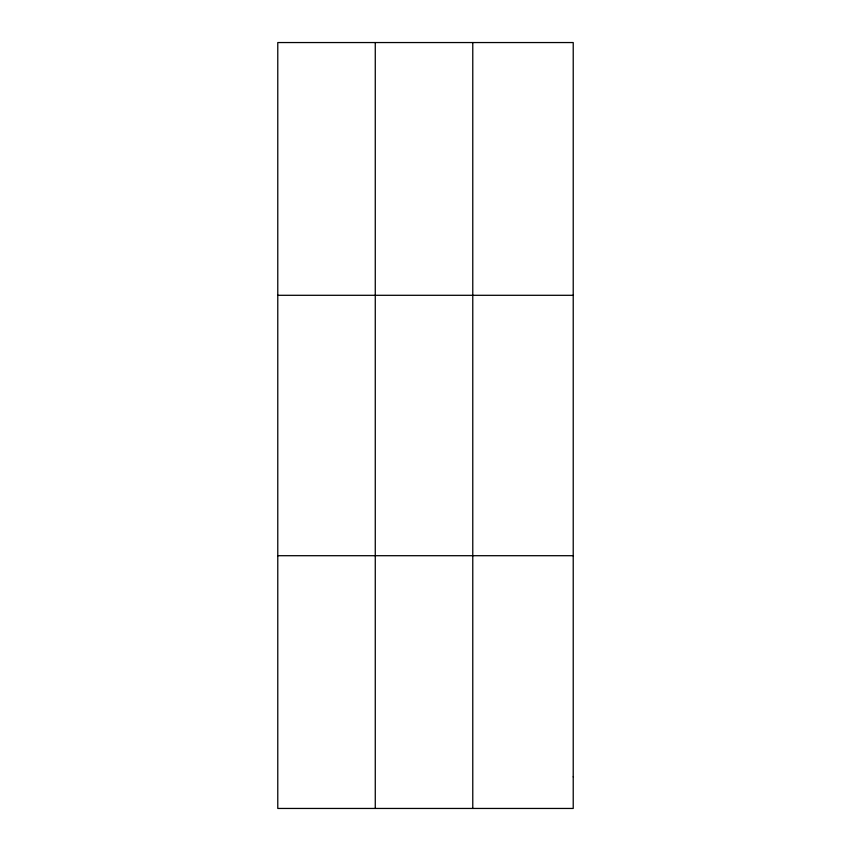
<?xml version="1.0" encoding="UTF-8"?>
<svg xmlns="http://www.w3.org/2000/svg" width="851" height="851" viewBox="0 0 851 851"><rect width="100%" height="100%" fill="white"/><g stroke="black" fill="none" stroke-linecap="round" stroke-linejoin="round"><path stroke-width="1.28" d="M375.27 42.55L375.27 808.45M472.773 42.55L472.773 808.45M277.777 295.297L573.223 295.297M277.777 555.703L573.223 555.703M573.223 776.857L573.223 808.45L277.777 808.45L277.777 42.55L573.223 42.55L573.223 776.857"/></g></svg>
